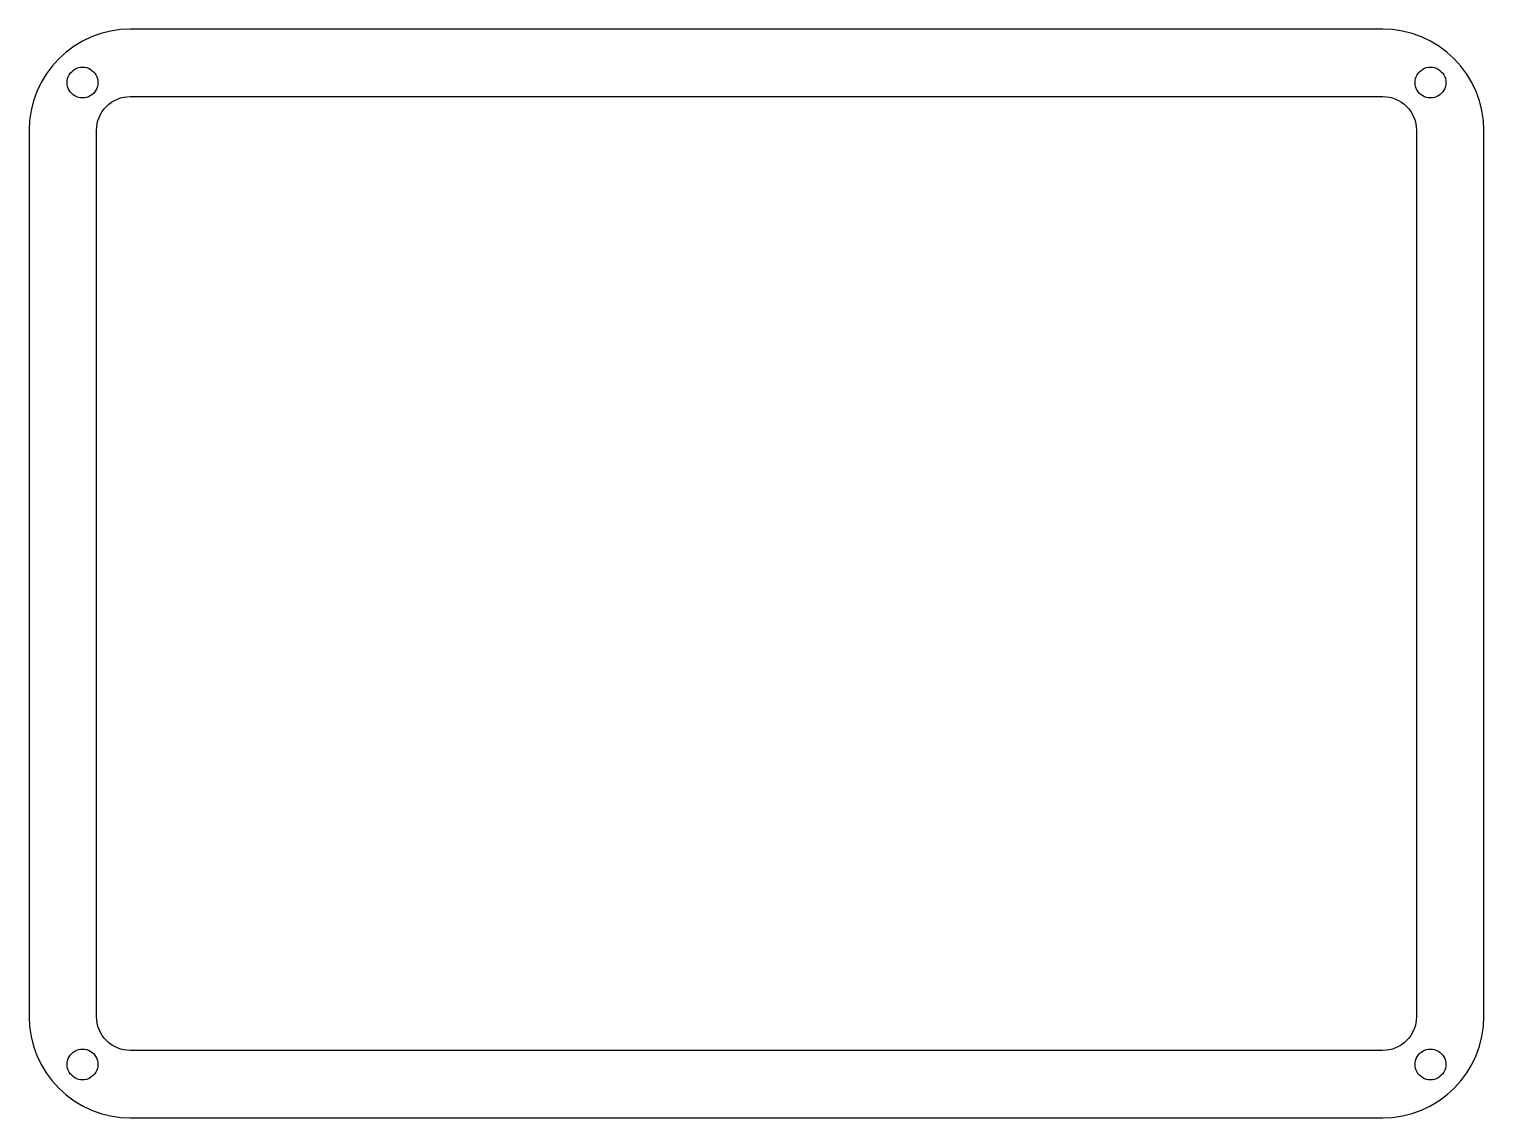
# Model space of a CAD drawing. Header units: millimetres. Extents: x -8 to 144, y -106 to 8.
import ezdxf

# ---------------------------------------------------------------- set-up
doc = ezdxf.new("R2010")
doc.units = ezdxf.units.MM

msp = doc.modelspace()

# ---------------------------------------------------------------- linework, layer by layer
at = {"layer": 'CUT'}
for points in [[(1.97, 7.45), (0.95, 7.3), (-0.05, 7.05), (-1.02, 6.7), (-1.95, 6.26), (-2.83, 5.73), (-3.66, 5.12), (-4.42, 4.42), (-5.12, 3.66), (-5.73, 2.83), (-6.26, 1.95), (-6.7, 1.02), (-7.05, 0.05), (-7.3, -0.95), (-7.45, -1.97), (-7.5, -3), (-7.5, -95), (-7.45, -96.03), (-7.3, -97.05), (-7.05, -98.05), (-6.7, -99.02), (-6.26, -99.95), (-5.73, -100.83), (-5.12, -101.66), (-4.42, -102.42), (-3.66, -103.12), (-2.83, -103.73), (-1.95, -104.26), (-1.02, -104.7), (-0.05, -105.05), (0.95, -105.3), (1.97, -105.45), (3, -105.5), (133, -105.5), (134.03, -105.45), (135.05, -105.3), (136.05, -105.05), (137.02, -104.7), (137.95, -104.26), (138.83, -103.73), (139.66, -103.12), (140.42, -102.42), (141.12, -101.66), (141.73, -100.83), (142.26, -99.95), (142.7, -99.02), (143.05, -98.05), (143.3, -97.05), (143.45, -96.03), (143.5, -95), (143.5, -3), (143.45, -1.97), (143.3, -0.95), (143.05, 0.05), (142.7, 1.02), (142.26, 1.95), (141.73, 2.83), (141.12, 3.66), (140.42, 4.42), (139.66, 5.12), (138.83, 5.73), (137.95, 6.26), (137.02, 6.7), (136.05, 7.05), (135.05, 7.3), (134.03, 7.45), (133, 7.5), (3, 7.5), (1.97, 7.45)], [(-0.36, 2.16), (-0.35, 1.95), (-0.36, 1.74), (-0.4, 1.54), (-0.47, 1.34), (-0.56, 1.15), (-0.68, 0.98), (-0.82, 0.82), (-0.98, 0.68), (-1.15, 0.56), (-1.34, 0.47), (-1.54, 0.4), (-1.74, 0.36), (-1.95, 0.35), (-2.16, 0.36), (-2.36, 0.4), (-2.56, 0.47), (-2.75, 0.56), (-2.92, 0.68), (-3.08, 0.82), (-3.22, 0.98), (-3.34, 1.15), (-3.43, 1.34), (-3.5, 1.54), (-3.54, 1.74), (-3.55, 1.95), (-3.54, 2.16), (-3.5, 2.36), (-3.43, 2.56), (-3.34, 2.75), (-3.22, 2.92), (-3.08, 3.08), (-2.92, 3.22), (-2.75, 3.34), (-2.56, 3.43), (-2.36, 3.5), (-2.16, 3.54), (-1.95, 3.55), (-1.74, 3.54), (-1.54, 3.5), (-1.34, 3.43), (-1.15, 3.34), (-0.98, 3.22), (-0.82, 3.08), (-0.68, 2.92), (-0.56, 2.75), (-0.47, 2.56), (-0.4, 2.36), (-0.36, 2.16)], [(139.54, 2.16), (139.55, 1.95), (139.54, 1.74), (139.5, 1.54), (139.43, 1.34), (139.34, 1.15), (139.22, 0.98), (139.08, 0.82), (138.92, 0.68), (138.75, 0.56), (138.56, 0.47), (138.36, 0.4), (138.16, 0.36), (137.95, 0.35), (137.74, 0.36), (137.54, 0.4), (137.34, 0.47), (137.15, 0.56), (136.98, 0.68), (136.82, 0.82), (136.68, 0.98), (136.56, 1.15), (136.47, 1.34), (136.4, 1.54), (136.36, 1.74), (136.35, 1.95), (136.36, 2.16), (136.4, 2.36), (136.47, 2.56), (136.56, 2.75), (136.68, 2.92), (136.82, 3.08), (136.98, 3.22), (137.15, 3.34), (137.34, 3.43), (137.54, 3.5), (137.74, 3.54), (137.95, 3.55), (138.16, 3.54), (138.36, 3.5), (138.56, 3.43), (138.75, 3.34), (138.92, 3.22), (139.08, 3.08), (139.22, 2.92), (139.34, 2.75), (139.43, 2.56), (139.5, 2.36), (139.54, 2.16)], [(133.68, 0.43), (134.02, 0.35), (134.34, 0.23), (134.65, 0.09), (134.94, -0.09), (135.22, -0.29), (135.47, -0.53), (135.71, -0.78), (135.91, -1.06), (136.09, -1.35), (136.23, -1.66), (136.35, -1.98), (136.43, -2.32), (136.48, -2.66), (136.5, -3), (136.5, -95), (136.48, -95.34), (136.43, -95.68), (136.35, -96.02), (136.23, -96.34), (136.09, -96.65), (135.91, -96.94), (135.71, -97.22), (135.47, -97.47), (135.22, -97.71), (134.94, -97.91), (134.65, -98.09), (134.34, -98.23), (134.02, -98.35), (133.68, -98.43), (133.34, -98.48), (133, -98.5), (3, -98.5), (2.66, -98.48), (2.32, -98.43), (1.98, -98.35), (1.66, -98.23), (1.35, -98.09), (1.06, -97.91), (0.78, -97.71), (0.53, -97.47), (0.29, -97.22), (0.09, -96.94), (-0.09, -96.65), (-0.23, -96.34), (-0.35, -96.02), (-0.43, -95.68), (-0.48, -95.34), (-0.5, -95), (-0.5, -3), (-0.48, -2.66), (-0.43, -2.32), (-0.35, -1.98), (-0.23, -1.66), (-0.09, -1.35), (0.09, -1.06), (0.29, -0.78), (0.53, -0.53), (0.78, -0.29), (1.06, -0.09), (1.35, 0.09), (1.66, 0.23), (1.98, 0.35), (2.32, 0.43), (2.66, 0.48), (3, 0.5), (133, 0.5), (133.34, 0.48), (133.68, 0.43)], [(-0.36, -99.74), (-0.35, -99.95), (-0.36, -100.16), (-0.4, -100.36), (-0.47, -100.56), (-0.56, -100.75), (-0.68, -100.92), (-0.82, -101.08), (-0.98, -101.22), (-1.15, -101.34), (-1.34, -101.43), (-1.54, -101.5), (-1.74, -101.54), (-1.95, -101.55), (-2.16, -101.54), (-2.36, -101.5), (-2.56, -101.43), (-2.75, -101.34), (-2.92, -101.22), (-3.08, -101.08), (-3.22, -100.92), (-3.34, -100.75), (-3.43, -100.56), (-3.5, -100.36), (-3.54, -100.16), (-3.55, -99.95), (-3.54, -99.74), (-3.5, -99.54), (-3.43, -99.34), (-3.34, -99.15), (-3.22, -98.98), (-3.08, -98.82), (-2.92, -98.68), (-2.75, -98.56), (-2.56, -98.47), (-2.36, -98.4), (-2.16, -98.36), (-1.95, -98.35), (-1.74, -98.36), (-1.54, -98.4), (-1.34, -98.47), (-1.15, -98.56), (-0.98, -98.68), (-0.82, -98.82), (-0.68, -98.98), (-0.56, -99.15), (-0.47, -99.34), (-0.4, -99.54), (-0.36, -99.74)], [(139.54, -99.74), (139.55, -99.95), (139.54, -100.16), (139.5, -100.36), (139.43, -100.56), (139.34, -100.75), (139.22, -100.92), (139.08, -101.08), (138.92, -101.22), (138.75, -101.34), (138.56, -101.43), (138.36, -101.5), (138.16, -101.54), (137.95, -101.55), (137.74, -101.54), (137.54, -101.5), (137.34, -101.43), (137.15, -101.34), (136.98, -101.22), (136.82, -101.08), (136.68, -100.92), (136.56, -100.75), (136.47, -100.56), (136.4, -100.36), (136.36, -100.16), (136.35, -99.95), (136.36, -99.74), (136.4, -99.54), (136.47, -99.34), (136.56, -99.15), (136.68, -98.98), (136.82, -98.82), (136.98, -98.68), (137.15, -98.56), (137.34, -98.47), (137.54, -98.4), (137.74, -98.36), (137.95, -98.35), (138.16, -98.36), (138.36, -98.4), (138.56, -98.47), (138.75, -98.56), (138.92, -98.68), (139.08, -98.82), (139.22, -98.98), (139.34, -99.15), (139.43, -99.34), (139.5, -99.54), (139.54, -99.74)]]:
    msp.add_lwpolyline(points, close=True, dxfattribs=at)

doc.saveas('drawing.dxf')
